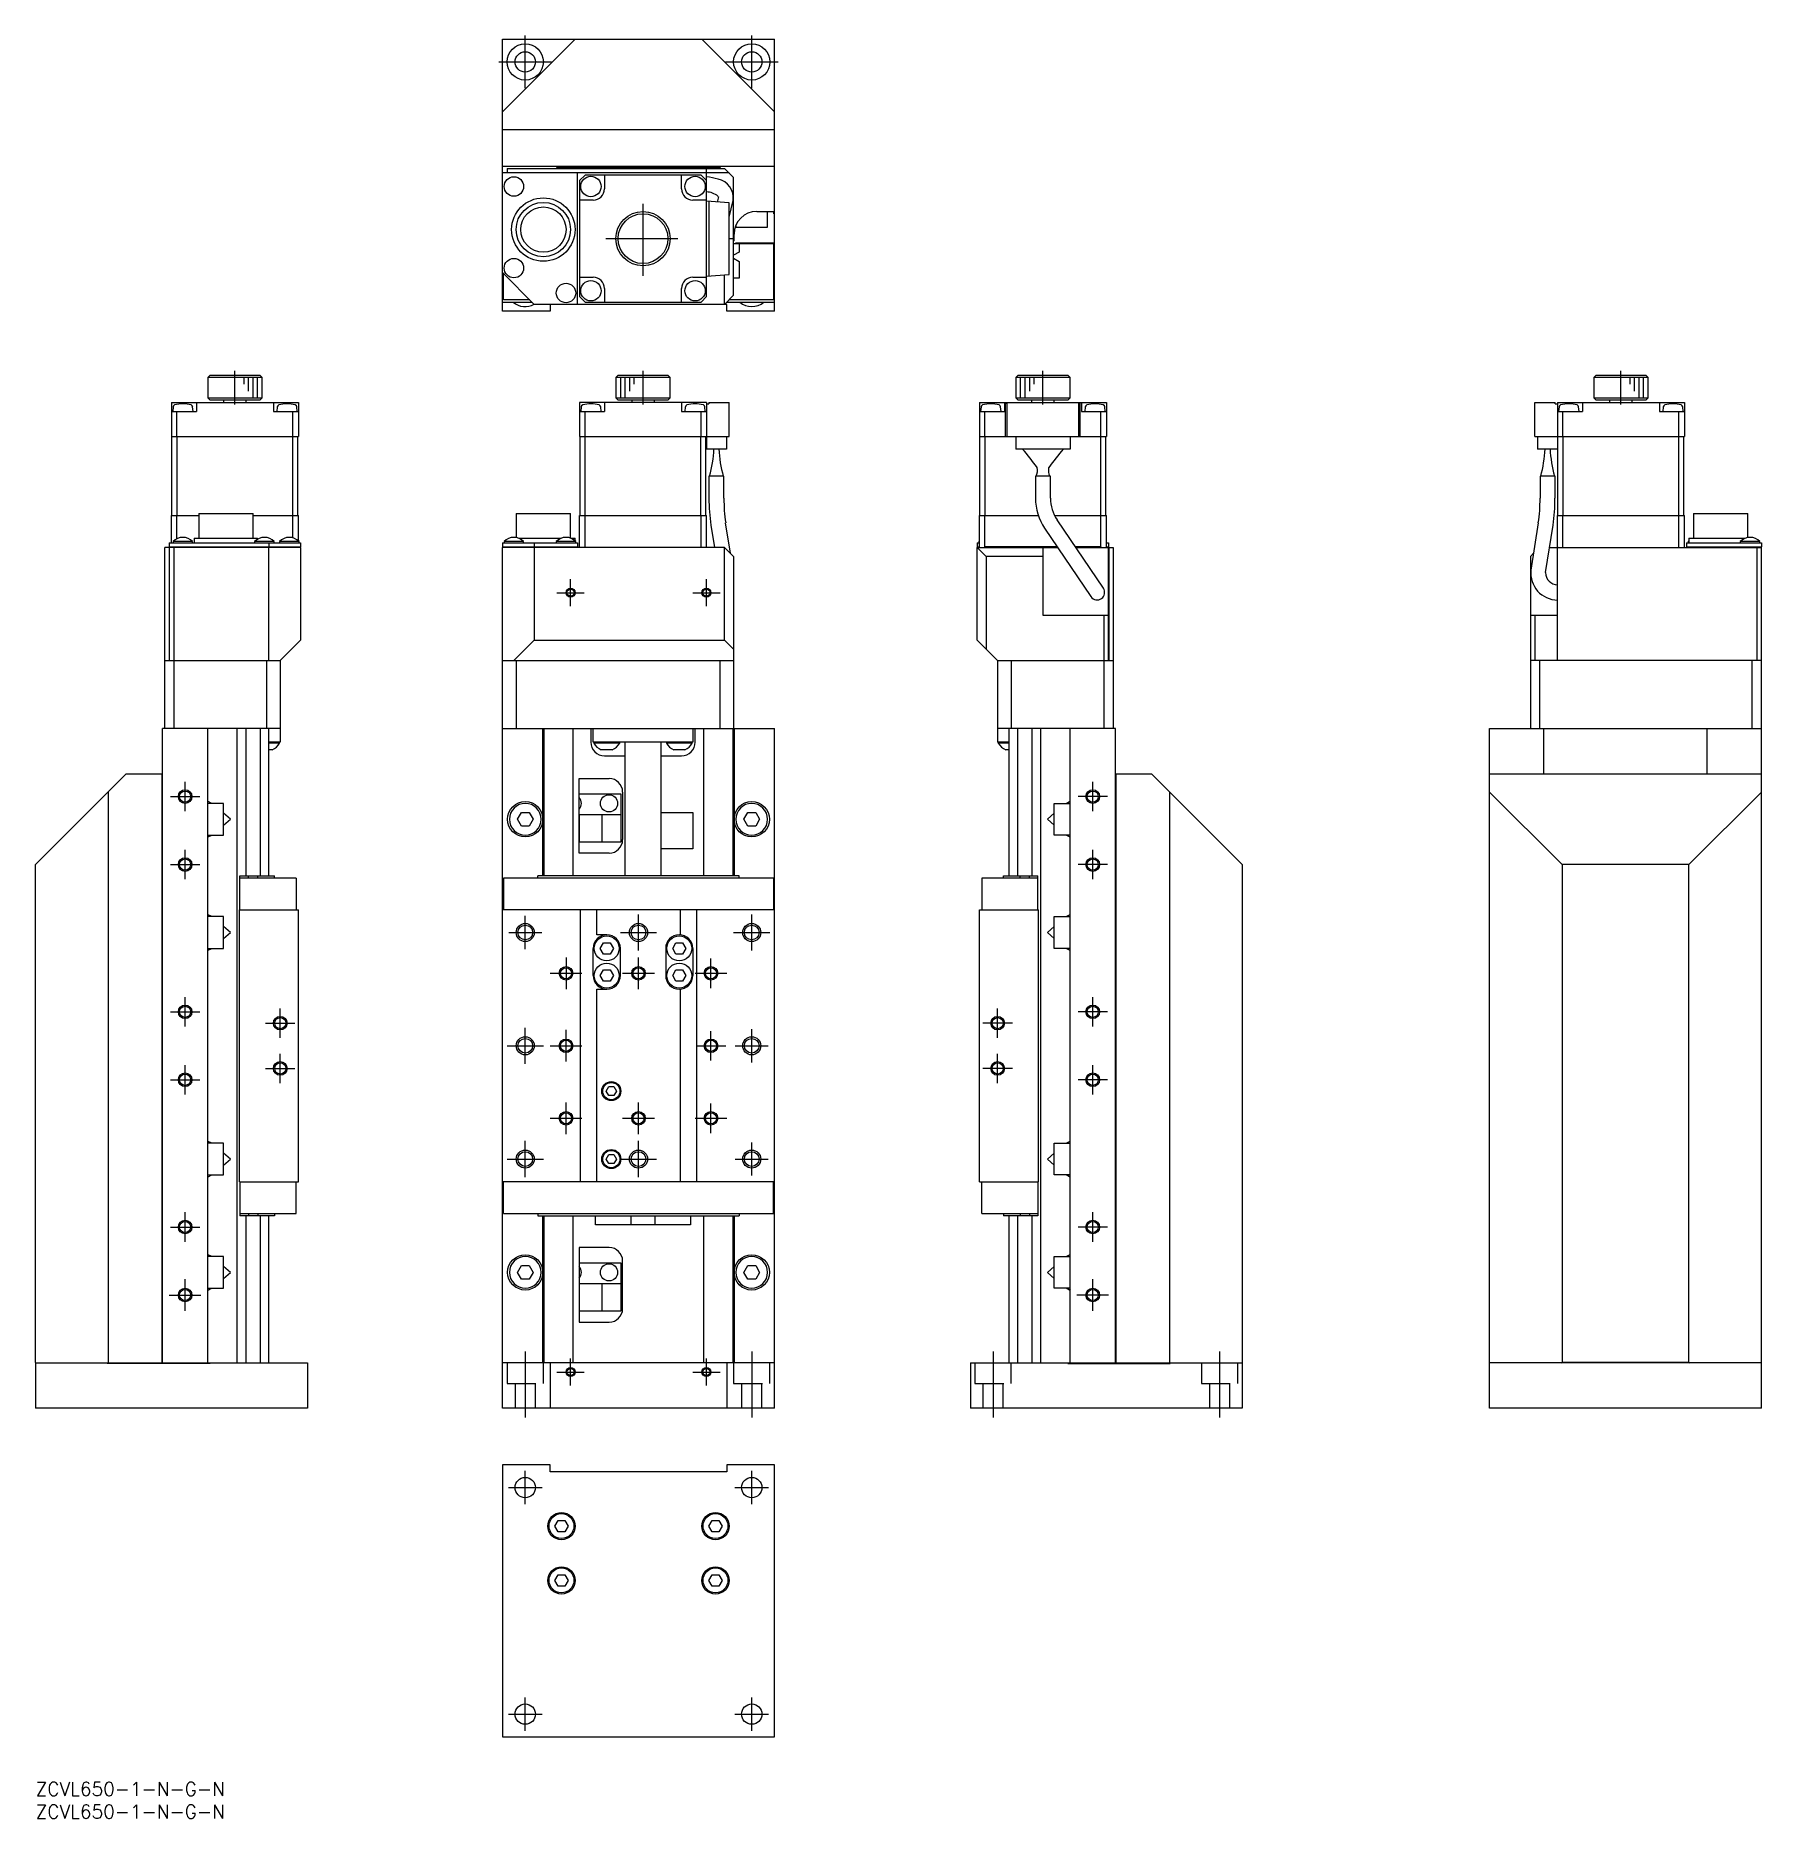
# Model space of a CAD drawing. Extents: x 0 to 381, y -8 to 385.
import ezdxf

# ---------------------------------------------------------------- set-up
doc = ezdxf.new("R2010")
doc.units = 0
doc.header["$LTSCALE"] = 0.5
doc.linetypes.add('CENTER', pattern=[50.8, 31.75, -6.35, 6.35, -6.35])
doc.linetypes.add('DASHED', pattern=[19.05, 12.7, -6.35])
for name, color, linetype in [('MSM_CENTER', 1, 'CENTER'), ('MSM_CONTINUOUS', 7, 'CONTINUOUS'), ('MSM_DASHED', 4, 'DASHED'), ('MSM_NARROW', 5, 'CONTINUOUS'), ('MSM_PART_NUMBER', 7, 'CONTINUOUS')]:
    doc.layers.add(name, color=color, linetype=linetype)
doc.styles.get("Standard").update_dxf_attribs({"font": 'txt.shx', "height": 3, "bigfont": 'bigfont.shx'})

# ---------------------------------------------------------------- blocks, each defined once
blk = doc.blocks.new('*U2')
at = {"layer": 'MSM_PART_NUMBER'}
blk.add_text('ZCVL650-1-N-G-N', height=3, dxfattribs=at).set_placement((0, -3))
blk = doc.blocks.new('*U3')
at = {"layer": 'MSM_PART_NUMBER'}
blk.add_text('ZCVL650-1-N-G-N', height=3, dxfattribs=at).set_placement((0, -8))

msp = doc.modelspace()

# ---------------------------------------------------------------- linework, layer by layer
at = {"layer": 'MSM_CENTER'}
for p, q in [((108.08, 373.82), (108.08, 385.42)), ((158.08, 373.82), (158.08, 385.42)), ((102.28, 379.62), (113.88, 379.62)), ((152.28, 379.62), (163.88, 379.62)), ((134.08, 332.42), (134.08, 348.82)), ((125.88, 340.62), (142.28, 340.62)), ((44, 304.04), (44, 311.44)), ((134.08, 304.04), (134.08, 311.44)), ((222.36, 304.04), (222.36, 311.44)), ((349.96, 304.04), (349.96, 311.44)), ((118.08, 259.49), (118.08, 265.49)), ((148.08, 259.49), (148.08, 265.49)), ((115.08, 262.49), (121.08, 262.49)), ((145.08, 262.49), (151.08, 262.49)), ((33, 214.24), (33, 220.74)), ((233.36, 214.24), (233.36, 220.74)), ((29.75, 217.49), (36.25, 217.49)), ((236.61, 217.49), (230.11, 217.49)), ((33, 199.24), (33, 205.74)), ((233.36, 199.24), (233.36, 205.74)), ((29.75, 202.49), (36.25, 202.49)), ((236.61, 202.49), (230.11, 202.49)), ((108.08, 183.84), (108.08, 191.14)), ((133.08, 183.49), (133.08, 191.49)), ((158.08, 183.49), (158.08, 191.49)), ((104.43, 187.49), (111.73, 187.49)), ((129.08, 187.49), (137.08, 187.49)), ((154.08, 187.49), (162.08, 187.49)), ((117.08, 181.99), (117.08, 174.99)), ((133.08, 174.99), (133.08, 181.99)), ((149.08, 175.24), (149.08, 181.74)), ((113.58, 178.49), (120.58, 178.49)), ((129.58, 178.49), (136.58, 178.49)), ((145.58, 178.49), (152.58, 178.49)), ((33, 166.74), (33, 173.24)), ((233.36, 166.74), (233.36, 173.24)), ((29.75, 169.99), (36.25, 169.99)), ((54, 164.24), (54, 170.74)), ((212.36, 164.24), (212.36, 170.74)), ((236.61, 169.99), (230.11, 169.99)), ((50.75, 167.49), (57.25, 167.49)), ((108.08, 158.49), (108.08, 166.49)), ((117.08, 158.99), (117.08, 165.99)), ((149.08, 159.24), (149.08, 165.74)), ((158.08, 158.84), (158.08, 166.14)), ((215.61, 167.49), (209.11, 167.49)), ((104.08, 162.49), (112.08, 162.49)), ((113.58, 162.49), (120.58, 162.49)), ((145.83, 162.49), (152.33, 162.49)), ((154.43, 162.49), (161.73, 162.49)), ((33, 151.74), (33, 158.24)), ((50.75, 157.49), (57.25, 157.49)), ((54, 154.24), (54, 160.74)), ((215.61, 157.49), (209.11, 157.49)), ((212.36, 154.24), (212.36, 160.74)), ((233.36, 151.74), (233.36, 158.24)), ((29.75, 154.99), (36.25, 154.99)), ((236.61, 154.99), (230.11, 154.99)), ((117.08, 142.99), (117.08, 149.99)), ((133.08, 142.99), (133.08, 149.99)), ((149.08, 143.24), (149.08, 149.74)), ((113.58, 146.49), (120.58, 146.49)), ((129.58, 146.49), (136.58, 146.49)), ((145.58, 146.49), (152.58, 146.49)), ((108.08, 133.49), (108.08, 141.49)), ((133.08, 133.49), (133.08, 141.49)), ((158.08, 133.84), (158.08, 141.14)), ((104.08, 137.49), (112.08, 137.49)), ((129.08, 137.49), (137.08, 137.49)), ((154.43, 137.49), (161.73, 137.49)), ((29.75, 122.49), (36.25, 122.49)), ((33, 119.24), (33, 125.74)), ((236.61, 122.49), (230.11, 122.49)), ((233.36, 119.24), (233.36, 125.74)), ((33, 103.99), (33, 110.99)), ((233.36, 103.99), (233.36, 110.99)), ((29.5, 107.49), (36.5, 107.49)), ((236.86, 107.49), (229.86, 107.49)), ((108.08, 94.99), (108.08, 80.49)), ((158.08, 94.99), (158.08, 80.49)), ((211.36, 94.99), (211.36, 80.49)), ((261.36, 94.99), (261.36, 80.49)), ((115.08, 90.49), (121.08, 90.49)), ((118.08, 87.49), (118.08, 93.49)), ((145.08, 90.49), (151.08, 90.49)), ((148.08, 87.49), (148.08, 93.49)), ((108.08, 61.3), (108.08, 68.7)), ((158.08, 61.3), (158.08, 68.7)), ((104.38, 65), (111.78, 65)), ((154.38, 65), (161.78, 65)), ((108.08, 11.3), (108.08, 18.7)), ((158.08, 11.3), (158.08, 18.7)), ((104.38, 15), (111.78, 15)), ((154.38, 15), (161.78, 15))]:
    msp.add_line(p, q, dxfattribs=at)
at = {"layer": 'MSM_CONTINUOUS'}
for p, q in [((103.08, 368.62), (119.08, 384.62)), ((103.08, 324.62), (103.08, 384.62)), ((103.08, 384.62), (163.08, 384.62)), ((147.08, 384.62), (163.08, 368.62)), ((163.08, 324.62), (163.08, 384.62)), ((103.08, 368.82), (103.18, 368.82)), ((103.18, 368.82), (103.18, 368.72)), ((163.08, 368.72), (162.98, 368.72)), ((163.08, 364.62), (103.08, 364.62)), ((103.08, 356.72), (103.18, 356.62)), ((103.08, 356.62), (163.08, 356.62)), ((153.08, 355.12), (103.08, 355.12)), ((104.08, 356.12), (152.08, 356.12)), ((104.08, 356.12), (104.08, 355.12)), ((104.08, 355.22), (148.08, 355.22)), ((115.08, 356.32), (115.08, 356.62)), ((151.08, 356.32), (115.08, 356.32)), ((119.58, 326.12), (119.58, 355.12)), ((121.28, 354.62), (120.08, 353.42)), ((146.88, 354.62), (121.28, 354.62)), ((125.58, 354.62), (125.58, 351.62)), ((142.58, 351.62), (142.58, 354.62)), ((148.08, 353.42), (146.88, 354.62)), ((148.08, 355.22), (147.98, 355.12)), ((148.08, 355.22), (148.08, 356.12)), ((148.08, 327.82), (148.08, 355.12)), ((151.08, 356.62), (151.08, 356.32)), ((154.08, 354.12), (152.08, 356.12)), ((154.08, 328.12), (154.08, 354.12)), ((162.98, 356.62), (163.08, 356.72)), ((120.08, 353.42), (120.08, 327.82)), ((123.08, 349.12), (120.08, 349.12)), ((148.08, 349.12), (145.08, 349.12)), ((153.08, 348.52), (148.08, 348.87)), ((148.58, 348.83), (148.58, 332.4)), ((150.74, 349.82), (150.47, 348.7)), ((150.61, 349.98), (150.69, 349.88)), ((150.69, 349.88), (150.73, 349.81)), ((153.08, 345.35), (153.95, 349.07)), ((153.08, 332.72), (153.08, 348.52)), ((159.18, 346.62), (163.08, 346.62)), ((161.58, 343.12), (161.58, 346.62)), ((162.98, 346.12), (162.98, 346.62)), ((154.58, 343.57), (154.58, 343.12)), ((154.58, 343.12), (161.58, 343.12)), ((163.08, 346.12), (162.98, 346.12)), ((153.08, 340.62), (154.08, 340.62)), ((154.18, 340.12), (154.08, 340.12)), ((154.08, 339.52), (162.88, 339.52)), ((154.18, 340.12), (154.18, 341.62)), ((163.08, 339.62), (154.48, 339.62)), ((154.48, 339.62), (154.48, 339.52)), ((155.28, 339.52), (155.28, 337.64)), ((162.88, 339.52), (162.88, 327.12)), ((155.28, 337.64), (154.09, 336.95)), ((154.09, 336.28), (155.28, 335.59)), ((155.28, 335.59), (155.28, 331.92)), ((103.08, 333.12), (110.08, 326.12)), ((103.28, 327.12), (103.28, 332.92)), ((120.08, 332.12), (123.08, 332.12)), ((145.08, 332.12), (148.08, 332.12)), ((148.08, 332.37), (153.08, 332.72)), ((152.08, 326.12), (152.08, 332.65)), ((155.28, 331.92), (154.08, 331.92)), ((103.08, 326.62), (109.58, 326.62)), ((109.08, 327.12), (103.28, 327.12)), ((120.08, 327.82), (121.28, 326.62)), ((121.28, 326.62), (146.88, 326.62)), ((125.58, 329.62), (125.58, 326.62)), ((142.58, 326.62), (142.58, 329.62)), ((146.88, 326.62), (148.08, 327.82)), ((154.08, 328.12), (152.08, 326.12)), ((152.58, 326.62), (163.08, 326.62)), ((162.88, 327.12), (153.08, 327.12)), ((113.58, 324.62), (103.08, 324.62)), ((152.58, 326.12), (110.08, 326.12)), ((113.58, 326.12), (113.58, 324.62)), ((152.58, 324.62), (152.58, 326.12)), ((163.08, 324.62), (152.58, 324.62)), ((38.5, 310.49), (38, 309.99)), ((38, 309.99), (38, 305.49)), ((50, 309.99), (38, 309.99)), ((38.5, 310.49), (49.5, 310.49)), ((50, 309.99), (49.5, 310.49)), ((50, 305.49), (50, 309.99)), ((128.58, 310.49), (128.08, 309.99)), ((140.08, 309.99), (128.08, 309.99)), ((128.08, 309.99), (128.08, 305.49)), ((128.58, 310.49), (139.58, 310.49)), ((140.08, 309.99), (139.58, 310.49)), ((140.08, 305.49), (140.08, 309.99)), ((216.86, 310.49), (216.36, 309.99)), ((216.36, 309.99), (216.36, 305.49)), ((228.36, 309.99), (216.36, 309.99)), ((216.86, 310.49), (227.86, 310.49)), ((228.36, 309.99), (227.86, 310.49)), ((228.36, 305.49), (228.36, 309.99)), ((344.46, 310.49), (343.96, 309.99)), ((355.96, 309.99), (343.96, 309.99)), ((343.96, 309.99), (343.96, 305.49)), ((344.46, 310.49), (355.46, 310.49)), ((355.96, 309.99), (355.46, 310.49)), ((355.96, 305.49), (355.96, 309.99)), ((30, 304.49), (58, 304.49)), ((30, 304.49), (30, 296.99)), ((30.34, 303.48), (30.25, 302.49)), ((34.75, 302.49), (34.66, 303.48)), ((35.5, 304.49), (35.5, 302.49)), ((38, 305.49), (38.5, 304.99)), ((38, 305.49), (50, 305.49)), ((49.5, 304.99), (38.5, 304.99)), ((41.5, 304.99), (41.5, 304.49)), ((46.5, 304.49), (46.5, 304.99)), ((49.5, 304.99), (50, 305.49)), ((52.5, 304.49), (52.5, 302.49)), ((53.34, 303.48), (53.25, 302.49)), ((57.75, 302.49), (57.66, 303.48)), ((58, 304.49), (58, 296.99)), ((120.08, 304.49), (120.08, 296.99)), ((148.08, 304.49), (120.08, 304.49)), ((120.42, 303.48), (120.33, 302.49)), ((124.83, 302.49), (124.75, 303.48)), ((125.58, 304.49), (125.58, 302.49)), ((128.08, 305.49), (140.08, 305.49)), ((128.08, 305.49), (128.58, 304.99)), ((139.58, 304.99), (128.58, 304.99)), ((131.58, 304.99), (131.58, 304.49)), ((136.58, 304.49), (136.58, 304.99)), ((139.58, 304.99), (140.08, 305.49)), ((142.58, 304.49), (142.58, 302.49)), ((143.42, 303.48), (143.33, 302.49)), ((147.83, 302.49), (147.75, 303.48)), ((148.08, 304.49), (148.08, 294.19)), ((148.08, 304.19), (148.58, 304.19)), ((148.58, 304.49), (153.08, 304.49)), ((148.58, 304.49), (148.58, 304.19)), ((153.08, 296.99), (153.08, 304.49)), ((208.36, 304.49), (236.36, 304.49)), ((208.36, 304.49), (208.36, 296.99)), ((208.7, 303.48), (208.61, 302.49)), ((213.11, 302.49), (213.03, 303.48)), ((213.86, 304.49), (213.86, 302.49)), ((214.11, 296.99), (214.11, 304.19)), ((214.11, 304.19), (214.15, 304.19)), ((214.15, 304.49), (214.15, 304.19)), ((214.46, 296.99), (214.46, 304.49)), ((216.36, 305.49), (216.86, 304.99)), ((216.36, 305.49), (228.36, 305.49)), ((227.86, 304.99), (216.86, 304.99)), ((219.86, 304.99), (219.86, 304.49)), ((224.86, 304.49), (224.86, 304.99)), ((227.86, 304.99), (228.36, 305.49)), ((230.26, 296.99), (230.26, 304.49)), ((230.58, 304.19), (230.58, 304.49)), ((230.58, 304.19), (230.61, 304.19)), ((230.61, 296.99), (230.61, 304.19)), ((230.86, 304.49), (230.86, 302.49)), ((231.7, 303.48), (231.61, 302.49)), ((236.11, 302.49), (236.03, 303.48)), ((236.36, 304.49), (236.36, 296.99)), ((330.96, 296.99), (330.96, 304.49)), ((330.96, 304.49), (335.46, 304.49)), ((335.46, 304.19), (335.46, 304.49)), ((335.46, 304.19), (335.96, 304.19)), ((335.96, 304.49), (335.96, 294.19)), ((335.96, 304.49), (363.96, 304.49)), ((336.29, 303.48), (336.21, 302.49)), ((340.71, 302.49), (340.62, 303.48)), ((341.46, 304.49), (341.46, 302.49)), ((343.96, 305.49), (355.96, 305.49)), ((343.96, 305.49), (344.46, 304.99)), ((355.46, 304.99), (344.46, 304.99)), ((347.46, 304.99), (347.46, 304.49)), ((352.46, 304.49), (352.46, 304.99)), ((355.46, 304.99), (355.96, 305.49)), ((358.46, 304.49), (358.46, 302.49)), ((359.29, 303.48), (359.21, 302.49)), ((363.71, 302.49), (363.62, 303.48)), ((363.96, 304.49), (363.96, 296.99)), ((30, 302.49), (35.5, 302.49)), ((31.2, 296.99), (31.2, 302.49)), ((52.5, 302.49), (58, 302.49)), ((56.8, 296.99), (56.8, 302.49)), ((120.08, 302.49), (125.58, 302.49)), ((121.28, 296.99), (121.28, 302.49)), ((142.58, 302.49), (148.08, 302.49)), ((146.88, 296.99), (146.88, 302.49)), ((208.36, 302.49), (213.86, 302.49)), ((209.56, 296.99), (209.56, 302.49)), ((230.86, 302.49), (236.36, 302.49)), ((235.16, 296.99), (235.16, 302.49)), ((335.96, 302.49), (341.46, 302.49)), ((337.16, 296.99), (337.16, 302.49)), ((358.46, 302.49), (363.96, 302.49)), ((362.76, 296.99), (362.76, 302.49)), ((30, 296.99), (58, 296.99)), ((30.1, 279.49), (30.1, 296.99)), ((31.24, 279.49), (31.24, 296.99)), ((56.76, 279.49), (56.76, 296.99)), ((57.9, 279.49), (57.9, 296.99)), ((120.08, 296.99), (153.08, 296.99)), ((120.18, 279.49), (120.18, 296.99)), ((121.32, 279.49), (121.32, 296.99)), ((146.84, 279.49), (146.84, 296.99)), ((147.98, 279.49), (147.98, 296.99)), ((152.48, 296.99), (152.48, 294.19)), ((208.36, 296.99), (236.36, 296.99)), ((208.46, 279.49), (208.46, 296.99)), ((209.6, 279.49), (209.6, 296.99)), ((216.36, 296.99), (216.36, 294.19)), ((228.36, 296.99), (228.36, 294.19)), ((235.12, 279.49), (235.12, 296.99)), ((236.26, 279.49), (236.26, 296.99)), ((330.96, 296.99), (363.96, 296.99)), ((331.56, 296.99), (331.56, 294.19)), ((336.06, 279.49), (336.06, 296.99)), ((337.2, 279.49), (337.2, 296.99)), ((362.71, 279.49), (362.71, 296.99)), ((363.86, 279.49), (363.86, 296.99)), ((152.48, 294.19), (148.08, 294.19)), ((228.36, 294.19), (216.36, 294.19)), ((335.96, 294.19), (331.56, 294.19)), ((151.93, 288.19), (148.63, 288.19)), ((148.63, 288.19), (148.63, 283.33)), ((151.93, 283.33), (151.93, 288.19)), ((220.71, 288.19), (220.71, 283.33)), ((224.01, 288.19), (220.71, 288.19)), ((223.62, 290.05), (223.66, 290.14)), ((224.01, 283.33), (224.01, 288.19)), ((335.41, 288.19), (332.11, 288.19)), ((332.11, 288.19), (332.11, 283.33)), ((335.41, 283.33), (335.41, 288.19)), ((30, 273.49), (30, 279.49)), ((30, 279.49), (36, 279.49)), ((31.2, 274.4), (31.2, 279.49)), ((36, 279.99), (36, 274.49)), ((36, 279.99), (48, 279.99)), ((48, 274.49), (48, 279.99)), ((48, 279.49), (58, 279.49)), ((56.8, 274.58), (56.8, 279.49)), ((58, 273.93), (58, 279.49)), ((106.08, 279.99), (118.08, 279.99)), ((106.08, 279.99), (106.08, 274.65)), ((118.08, 274.52), (118.08, 279.99)), ((120.08, 272.49), (120.08, 279.49)), ((120.08, 279.49), (148.08, 279.49)), ((121.28, 272.49), (121.28, 279.49)), ((146.88, 272.49), (146.88, 279.49)), ((148.08, 272.59), (148.08, 279.49)), ((208.36, 272.49), (208.36, 279.49)), ((208.36, 279.49), (221.35, 279.49)), ((209.56, 272.59), (209.56, 279.49)), ((224.92, 279.49), (236.36, 279.49)), ((235.16, 272.59), (235.16, 279.49)), ((236.36, 272.49), (236.36, 279.49)), ((335.96, 272.59), (335.96, 279.49)), ((335.96, 279.49), (363.96, 279.49)), ((337.16, 272.49), (337.16, 279.49)), ((362.76, 272.49), (362.76, 279.49)), ((363.96, 272.49), (363.96, 279.49)), ((365.96, 279.99), (377.96, 279.99)), ((365.96, 279.99), (365.96, 274.49)), ((377.96, 274.65), (377.96, 279.99)), ((149.06, 277.36), (149.83, 272.49)), ((153.38, 271.2), (152.32, 277.87)), ((222.74, 276.69), (232.97, 261.61)), ((235.7, 263.46), (225.47, 278.54)), ((331.72, 277.87), (330.07, 267.43)), ((333.33, 266.91), (334.98, 277.36)), ((29.4, 272.49), (28.5, 272.49)), ((28.5, 232.49), (28.5, 272.49)), ((29.4, 272.49), (29.5, 272.39)), ((29.5, 273.49), (29.5, 272.59)), ((29.5, 273.49), (58.5, 273.49)), ((29.5, 272.59), (29.6, 272.49)), ((29.5, 272.59), (58.5, 272.59)), ((58.5, 272.49), (29.5, 272.49)), ((29.5, 272.49), (29.5, 247.49)), ((34.65, 273.78), (30.35, 273.78)), ((30.35, 273.78), (30.35, 273.49)), ((30.5, 272.49), (30.5, 232.49)), ((34.65, 273.49), (34.65, 273.78)), ((35, 274.49), (35, 273.49)), ((35, 274.49), (49, 274.49)), ((52.65, 273.78), (48.35, 273.78)), ((48.35, 273.78), (48.35, 273.49)), ((49, 274.29), (49, 274.49)), ((51.46, 272.49), (51.5, 272.59)), ((51.5, 273.49), (51.5, 272.59)), ((51.5, 247.49), (51.5, 272.49)), ((52.65, 273.49), (52.65, 273.78)), ((58.15, 273.78), (53.85, 273.78)), ((53.85, 273.78), (53.85, 273.49)), ((58.15, 273.49), (58.15, 273.78)), ((58.4, 272.49), (58.5, 272.59)), ((58.5, 273.49), (58.5, 272.59)), ((58.5, 272.49), (58.5, 251.99)), ((103.08, 273.49), (103.08, 272.59)), ((103.08, 273.49), (119.58, 273.49)), ((103.18, 272.49), (103.08, 272.59)), ((103.08, 272.59), (119.58, 272.59)), ((103.08, 247.59), (103.08, 272.49)), ((152.08, 272.49), (103.08, 272.49)), ((103.43, 273.78), (103.43, 273.49)), ((107.73, 273.78), (103.43, 273.78)), ((106.66, 274.49), (116.01, 274.49)), ((107.73, 273.49), (107.73, 273.78)), ((110.08, 273.49), (110.08, 272.59)), ((110.12, 272.49), (110.08, 272.59)), ((110.08, 272.49), (110.08, 251.99)), ((114.93, 273.78), (114.93, 273.49)), ((119.23, 273.78), (114.93, 273.78)), ((118.16, 274.49), (119.08, 274.49)), ((119.08, 273.93), (119.08, 274.49)), ((119.23, 273.49), (119.23, 273.78)), ((119.48, 272.49), (119.58, 272.59)), ((119.58, 273.49), (119.58, 272.59)), ((147.98, 272.49), (148.08, 272.59)), ((154.08, 270.49), (152.08, 272.49)), ((152.08, 251.99), (152.08, 272.49)), ((207.86, 273.49), (208.36, 273.49)), ((207.86, 273.49), (207.86, 272.59)), ((207.86, 272.59), (208.36, 272.59)), ((207.96, 272.49), (207.86, 272.59)), ((209.86, 270.49), (207.86, 272.49)), ((207.86, 251.99), (207.86, 272.49)), ((207.86, 272.49), (225.59, 272.49)), ((208.36, 273.78), (208.21, 273.78)), ((208.21, 273.78), (208.21, 273.49)), ((209.46, 272.49), (209.56, 272.59)), ((225.52, 272.59), (209.56, 272.59)), ((222.36, 272.49), (222.36, 257.49)), ((235.16, 272.59), (229.51, 272.59)), ((229.58, 272.49), (236.86, 272.49)), ((235.16, 272.59), (235.26, 272.49)), ((236.36, 273.49), (236.86, 273.49)), ((236.36, 272.59), (236.86, 272.59)), ((236.86, 272.59), (236.76, 272.49)), ((236.86, 273.49), (236.86, 272.59)), ((236.96, 272.49), (236.86, 272.39)), ((236.86, 247.49), (236.86, 272.49)), ((236.96, 247.49), (236.96, 272.49)), ((236.96, 272.49), (237.86, 272.49)), ((237.86, 272.49), (237.86, 232.49)), ((334.21, 272.49), (380.96, 272.49)), ((335.96, 272.59), (336.06, 272.49)), ((335.96, 247.49), (335.96, 272.49)), ((364.46, 273.49), (364.46, 272.59)), ((364.46, 273.49), (380.96, 273.49)), ((364.46, 272.59), (380.96, 272.59)), ((364.46, 272.59), (364.56, 272.49)), ((364.96, 273.78), (364.81, 273.78)), ((364.81, 273.78), (364.81, 273.49)), ((364.96, 274.49), (377.38, 274.49)), ((364.96, 274.49), (364.96, 273.49)), ((380.61, 273.78), (376.31, 273.78)), ((376.31, 273.78), (376.31, 273.49)), ((379.96, 272.49), (379.96, 247.49)), ((380.61, 273.49), (380.61, 273.78)), ((380.96, 272.59), (380.86, 272.49)), ((380.96, 273.49), (380.96, 272.59)), ((380.96, 82.49), (380.96, 272.49)), ((154.08, 270.49), (154.08, 247.59)), ((222.36, 270.49), (209.86, 270.49)), ((209.86, 270.49), (209.86, 249.99)), ((330.66, 271.2), (329.96, 270.49)), ((329.96, 270.49), (329.96, 232.49)), ((222.36, 257.49), (236.86, 257.49)), ((235.86, 232.49), (235.86, 257.49)), ((329.96, 257.49), (335.96, 257.49)), ((330.96, 257.49), (330.96, 247.49)), ((54, 247.49), (58.5, 251.99)), ((105.58, 247.49), (110.08, 251.99)), ((110.08, 251.99), (152.08, 251.99)), ((152.08, 251.99), (154.08, 249.99)), ((207.86, 251.99), (212.36, 247.49)), ((28.5, 247.49), (54, 247.49)), ((51, 232.49), (51, 247.49)), ((54, 247.49), (54, 229.49)), ((103.08, 247.59), (103.18, 247.49)), ((103.08, 232.59), (103.08, 247.49)), ((103.08, 247.49), (154.08, 247.49)), ((106.08, 247.49), (106.08, 232.49)), ((151.08, 232.49), (151.08, 247.49)), ((153.98, 247.49), (154.08, 247.59)), ((154.08, 247.49), (154.08, 232.59)), ((212.36, 247.49), (212.36, 229.49)), ((212.36, 247.49), (237.86, 247.49)), ((215.36, 247.49), (215.36, 232.49)), ((380.96, 247.49), (329.96, 247.49)), ((331.96, 247.49), (331.96, 232.49)), ((378.96, 232.49), (378.96, 247.49)), ((54, 232.49), (28, 232.49)), ((28, 92.49), (28, 232.49)), ((38, 92.49), (38, 232.49)), ((44.5, 92.49), (44.5, 232.49)), ((46.46, 199.99), (46.46, 232.49)), ((49.54, 232.49), (49.54, 199.99)), ((51.5, 199.99), (51.5, 232.49)), ((103.08, 232.59), (103.18, 232.49)), ((103.08, 232.49), (163.08, 232.49)), ((103.08, 82.49), (103.08, 232.49)), ((111.98, 199.99), (111.98, 232.49)), ((112.28, 199.99), (112.28, 232.49)), ((118.64, 199.99), (118.64, 232.49)), ((122.58, 232.49), (122.58, 229.49)), ((123.08, 229.49), (123.08, 232.49)), ((145.08, 232.49), (145.08, 229.49)), ((145.58, 229.49), (145.58, 232.49)), ((147.53, 199.99), (147.53, 232.49)), ((153.88, 232.49), (153.88, 199.99)), ((153.98, 232.49), (154.08, 232.59)), ((154.18, 232.49), (154.18, 199.99)), ((163.08, 82.49), (163.08, 232.49)), ((238.36, 232.49), (212.36, 232.49)), ((214.86, 232.49), (214.86, 199.99)), ((216.83, 199.99), (216.83, 232.49)), ((219.9, 232.49), (219.9, 199.99)), ((221.86, 232.49), (221.86, 92.49)), ((228.36, 92.49), (228.36, 232.49)), ((238.36, 92.49), (238.36, 232.49)), ((320.96, 232.49), (380.96, 232.49)), ((320.96, 82.49), (320.96, 232.49)), ((332.96, 222.49), (332.96, 232.49)), ((368.96, 222.49), (368.96, 232.49)), ((54, 229.49), (51.5, 229.49)), ((53.85, 229.29), (51.5, 229.29)), ((53.85, 229.29), (53.85, 229.49)), ((145.08, 229.49), (123.08, 229.49)), ((123.23, 229.49), (123.23, 229.29)), ((128.93, 229.29), (123.23, 229.29)), ((128.93, 229.29), (128.93, 229.49)), ((130.08, 229.49), (130.08, 199.99)), ((138.08, 199.99), (138.08, 229.49)), ((139.23, 229.49), (139.23, 229.29)), ((144.93, 229.29), (139.23, 229.29)), ((144.93, 229.29), (144.93, 229.49)), ((214.86, 229.49), (212.36, 229.49)), ((212.51, 229.49), (212.51, 229.29)), ((214.86, 229.29), (212.51, 229.29)), ((52.22, 227.84), (51.5, 227.84)), ((127.3, 227.84), (124.86, 227.84)), ((125.58, 226.49), (130.08, 226.49)), ((138.08, 226.49), (142.58, 226.49)), ((143.3, 227.84), (140.86, 227.84)), ((214.86, 227.84), (214.14, 227.84)), ((20, 222.49), (0, 202.49)), ((20, 222.49), (28, 222.49)), ((27.9, 92.49), (27.9, 222.49)), ((119.96, 204.99), (119.96, 221.49)), ((119.96, 221.49), (126.58, 221.49)), ((238.36, 222.49), (246.36, 222.49)), ((238.46, 222.49), (238.46, 92.49)), ((266.36, 202.49), (246.36, 222.49)), ((320.96, 222.49), (380.96, 222.49)), ((16, 218.49), (16, 92.49)), ((38.12, 216.39), (38, 216.23)), ((38.87, 215.99), (38.12, 216.39)), ((129.28, 217.99), (119.96, 217.99)), ((129.28, 207.49), (129.28, 217.99)), ((129.58, 218.49), (129.58, 207.99)), ((227.49, 215.99), (228.24, 216.39)), ((228.24, 216.39), (228.36, 216.23)), ((250.36, 92.49), (250.36, 218.49)), ((336.96, 202.49), (320.96, 218.49)), ((380.96, 218.49), (364.96, 202.49)), ((41.5, 215.99), (38, 215.99)), ((41.5, 208.99), (41.5, 215.99)), ((43, 212.49), (41.5, 213.81)), ((41.5, 211.17), (43, 212.49)), ((106.35, 212.49), (107.22, 213.99)), ((107.22, 210.99), (106.35, 212.49)), ((107.22, 213.99), (108.95, 213.99)), ((108.95, 213.99), (109.81, 212.49)), ((109.81, 212.49), (108.95, 210.99)), ((129.28, 213.49), (119.96, 213.49)), ((120.08, 207.49), (120.08, 213.49)), ((125.08, 207.49), (125.08, 213.49)), ((138.08, 213.99), (145.08, 213.99)), ((145.08, 213.99), (145.08, 205.99)), ((156.35, 212.49), (157.22, 213.99)), ((157.22, 210.99), (156.35, 212.49)), ((157.22, 213.99), (158.95, 213.99)), ((158.95, 213.99), (159.81, 212.49)), ((159.81, 212.49), (158.95, 210.99)), ((223.36, 212.49), (224.86, 213.81)), ((224.86, 211.17), (223.36, 212.49)), ((224.86, 208.99), (224.86, 215.99)), ((224.86, 215.99), (228.36, 215.99)), ((38, 208.99), (41.5, 208.99)), ((38, 208.75), (38.12, 208.59)), ((38.12, 208.59), (38.87, 208.99)), ((108.95, 210.99), (107.22, 210.99)), ((158.95, 210.99), (157.22, 210.99)), ((228.36, 208.99), (224.86, 208.99)), ((228.24, 208.59), (227.49, 208.99)), ((228.36, 208.75), (228.24, 208.59)), ((119.96, 207.49), (129.28, 207.49)), ((126.58, 204.99), (119.96, 204.99)), ((145.08, 205.99), (138.08, 205.99)), ((0, 92.59), (0, 202.49)), ((266.36, 202.49), (266.36, 92.59)), ((364.96, 202.49), (336.96, 202.49)), ((336.96, 202.49), (336.96, 92.59)), ((364.96, 92.59), (364.96, 202.49)), ((45.1, 199.99), (52.7, 199.99)), ((45.1, 192.49), (45.1, 199.99)), ((57.5, 199.49), (45.1, 199.49)), ((46.98, 199.49), (46.98, 199.99)), ((49.02, 199.49), (49.02, 199.99)), ((52.7, 199.49), (52.7, 199.99)), ((57.5, 199.49), (57.5, 192.49)), ((103.28, 199.49), (103.28, 192.49)), ((162.88, 199.49), (103.28, 199.49)), ((155.28, 199.99), (110.88, 199.99)), ((110.88, 199.49), (110.88, 199.99)), ((155.28, 199.49), (155.28, 199.99)), ((162.88, 199.49), (162.88, 192.49)), ((208.86, 199.49), (208.86, 192.49)), ((221.26, 199.49), (208.86, 199.49)), ((213.66, 199.49), (213.66, 199.99)), ((213.66, 199.99), (221.26, 199.99)), ((217.34, 199.49), (217.34, 199.99)), ((219.39, 199.49), (219.39, 199.99)), ((221.26, 192.49), (221.26, 199.99)), ((38.12, 191.39), (38, 191.23)), ((41.5, 190.99), (38, 190.99)), ((38.87, 190.99), (38.12, 191.39)), ((41.5, 183.99), (41.5, 190.99)), ((45, 192.49), (58, 192.49)), ((45, 132.49), (45, 192.49)), ((58, 132.49), (58, 192.49)), ((163.08, 192.49), (103.08, 192.49)), ((120.28, 132.49), (120.28, 192.49)), ((123.88, 186.99), (123.88, 192.49)), ((142.28, 192.49), (142.28, 186.98)), ((145.88, 192.49), (145.88, 132.49)), ((208.36, 132.49), (208.36, 192.49)), ((208.36, 192.49), (221.36, 192.49)), ((221.36, 132.49), (221.36, 192.49)), ((224.86, 183.99), (224.86, 190.99)), ((224.86, 190.99), (228.36, 190.99)), ((227.49, 190.99), (228.24, 191.39)), ((228.24, 191.39), (228.36, 191.23)), ((43, 187.49), (41.5, 188.81)), ((41.5, 186.17), (43, 187.49)), ((126.08, 186.99), (123.88, 186.99)), ((124.64, 183.99), (125.36, 185.24)), ((125.36, 185.24), (126.8, 185.24)), ((126.8, 185.24), (127.53, 183.99)), ((140.64, 183.99), (141.36, 185.24)), ((141.36, 185.24), (142.8, 185.24)), ((142.8, 185.24), (143.53, 183.99)), ((223.36, 187.49), (224.86, 188.81)), ((224.86, 186.17), (223.36, 187.49)), ((38, 183.99), (41.5, 183.99)), ((38, 183.75), (38.12, 183.59)), ((38.12, 183.59), (38.87, 183.99)), ((123.08, 177.99), (123.08, 183.99)), ((125.36, 182.74), (124.64, 183.99)), ((126.8, 182.74), (125.36, 182.74)), ((127.53, 183.99), (126.8, 182.74)), ((129.08, 177.99), (129.08, 183.99)), ((139.08, 183.99), (139.08, 177.99)), ((141.36, 182.74), (140.64, 183.99)), ((142.8, 182.74), (141.36, 182.74)), ((143.53, 183.99), (142.8, 182.74)), ((145.08, 183.99), (145.08, 177.99)), ((228.36, 183.99), (224.86, 183.99)), ((228.24, 183.59), (227.49, 183.99)), ((228.36, 183.75), (228.24, 183.59)), ((124.64, 177.99), (125.36, 179.24)), ((125.36, 176.74), (124.64, 177.99)), ((125.36, 179.24), (126.8, 179.24)), ((126.8, 179.24), (127.53, 177.99)), ((127.53, 177.99), (126.8, 176.74)), ((140.64, 177.99), (141.36, 179.24)), ((141.36, 176.74), (140.64, 177.99)), ((141.36, 179.24), (142.8, 179.24)), ((142.8, 179.24), (143.53, 177.99)), ((143.53, 177.99), (142.8, 176.74)), ((123.88, 174.99), (126.08, 174.99)), ((123.88, 132.49), (123.88, 174.99)), ((126.8, 176.74), (125.36, 176.74)), ((142.8, 176.74), (141.36, 176.74)), ((142.28, 175), (142.28, 132.49)), ((125.93, 152.49), (126.51, 153.49)), ((126.51, 153.49), (127.66, 153.49)), ((127.66, 153.49), (128.24, 152.49)), ((126.51, 151.49), (125.93, 152.49)), ((127.66, 151.49), (126.51, 151.49)), ((128.24, 152.49), (127.66, 151.49)), ((38.12, 141.39), (38, 141.23)), ((41.5, 140.99), (38, 140.99)), ((38.87, 140.99), (38.12, 141.39)), ((41.5, 133.99), (41.5, 140.99)), ((43, 137.49), (41.5, 138.81)), ((125.93, 137.49), (126.51, 138.49)), ((126.51, 138.49), (127.66, 138.49)), ((127.66, 138.49), (128.24, 137.49)), ((223.36, 137.49), (224.86, 138.81)), ((224.86, 133.99), (224.86, 140.99)), ((224.86, 140.99), (228.36, 140.99)), ((227.49, 140.99), (228.24, 141.39)), ((228.24, 141.39), (228.36, 141.23)), ((38, 133.99), (41.5, 133.99)), ((38.12, 133.59), (38.87, 133.99)), ((41.5, 136.17), (43, 137.49)), ((126.51, 136.49), (125.93, 137.49)), ((127.66, 136.49), (126.51, 136.49)), ((128.24, 137.49), (127.66, 136.49)), ((224.86, 136.17), (223.36, 137.49)), ((228.36, 133.99), (224.86, 133.99)), ((228.24, 133.59), (227.49, 133.99)), ((38, 133.75), (38.12, 133.59)), ((45, 132.49), (58, 132.49)), ((45.1, 132.49), (45.1, 124.99)), ((57.5, 125.49), (57.5, 132.49)), ((163.08, 132.49), (103.08, 132.49)), ((103.28, 125.49), (103.28, 132.49)), ((162.88, 125.49), (162.88, 132.49)), ((208.36, 132.49), (221.36, 132.49)), ((208.86, 125.49), (208.86, 132.49)), ((221.26, 132.49), (221.26, 124.99)), ((228.36, 133.75), (228.24, 133.59)), ((45.1, 125.49), (57.5, 125.49)), ((52.7, 124.99), (45.1, 124.99)), ((46.46, 92.49), (46.46, 124.99)), ((46.98, 125.49), (46.98, 124.99)), ((49.02, 125.49), (49.02, 124.99)), ((49.54, 124.99), (49.54, 92.49)), ((51.5, 92.49), (51.5, 124.99)), ((52.7, 125.49), (52.7, 124.99)), ((103.28, 125.49), (162.88, 125.49)), ((110.88, 125.49), (110.88, 124.99)), ((110.88, 124.99), (155.28, 124.99)), ((111.98, 92.49), (111.98, 124.99)), ((112.28, 92.49), (112.28, 124.99)), ((118.64, 92.49), (118.64, 124.99)), ((123.58, 122.99), (123.58, 124.99)), ((144.58, 122.99), (123.58, 122.99)), ((131.38, 124.99), (131.38, 122.99)), ((136.79, 122.99), (136.79, 124.99)), ((144.58, 124.99), (144.58, 122.99)), ((147.53, 92.49), (147.53, 124.99)), ((153.88, 124.99), (153.88, 92.49)), ((154.18, 124.99), (154.18, 92.49)), ((155.28, 125.49), (155.28, 124.99)), ((208.86, 125.49), (221.26, 125.49)), ((213.66, 125.49), (213.66, 124.99)), ((221.26, 124.99), (213.66, 124.99)), ((214.86, 124.99), (214.86, 92.49)), ((216.83, 92.49), (216.83, 124.99)), ((217.34, 125.49), (217.34, 124.99)), ((219.39, 125.49), (219.39, 124.99)), ((219.9, 124.99), (219.9, 92.49)), ((38.12, 116.39), (38, 116.23)), ((41.5, 115.99), (38, 115.99)), ((38.87, 115.99), (38.12, 116.39)), ((41.5, 108.99), (41.5, 115.99)), ((119.96, 117.99), (119.96, 101.49)), ((126.58, 117.99), (119.96, 117.99)), ((129.28, 114.49), (119.96, 114.49)), ((129.28, 103.99), (129.28, 114.49)), ((129.58, 104.49), (129.58, 114.99)), ((224.86, 108.99), (224.86, 115.99)), ((224.86, 115.99), (228.36, 115.99)), ((227.49, 115.99), (228.24, 116.39)), ((228.24, 116.39), (228.36, 116.23)), ((43, 112.49), (41.5, 113.81)), ((41.5, 111.17), (43, 112.49)), ((106.35, 112.49), (107.22, 113.99)), ((107.22, 110.99), (106.35, 112.49)), ((107.22, 113.99), (108.95, 113.99)), ((108.95, 110.99), (107.22, 110.99)), ((108.95, 113.99), (109.81, 112.49)), ((109.81, 112.49), (108.95, 110.99)), ((156.35, 112.49), (157.22, 113.99)), ((157.22, 110.99), (156.35, 112.49)), ((157.22, 113.99), (158.95, 113.99)), ((158.95, 110.99), (157.22, 110.99)), ((158.95, 113.99), (159.81, 112.49)), ((159.81, 112.49), (158.95, 110.99)), ((223.36, 112.49), (224.86, 113.81)), ((224.86, 111.17), (223.36, 112.49)), ((38, 108.99), (41.5, 108.99)), ((38, 108.75), (38.12, 108.59)), ((38.12, 108.59), (38.87, 108.99)), ((129.28, 109.99), (119.96, 109.99)), ((120.08, 103.99), (120.08, 109.99)), ((125.08, 103.99), (125.08, 109.99)), ((228.36, 108.99), (224.86, 108.99)), ((228.24, 108.59), (227.49, 108.99)), ((228.36, 108.75), (228.24, 108.59)), ((119.96, 103.99), (129.28, 103.99)), ((119.96, 101.49), (126.58, 101.49)), ((0, 92.59), (0.1, 92.49)), ((0, 92.49), (0, 82.49)), ((0, 92.49), (60, 92.49)), ((15.8, 92.39), (15.8, 92.49)), ((38.5, 92.39), (15.8, 92.39)), ((38.5, 92.39), (38.5, 92.49)), ((60, 92.49), (60, 82.49)), ((163.08, 92.49), (103.08, 92.49)), ((113.58, 92.49), (113.58, 82.49)), ((152.58, 92.49), (152.58, 82.49)), ((206.36, 92.49), (206.36, 82.49)), ((206.36, 92.49), (266.36, 92.49)), ((227.86, 92.39), (227.86, 92.49)), ((227.86, 92.39), (250.46, 92.39)), ((250.46, 92.39), (250.46, 92.49)), ((266.26, 92.49), (266.36, 92.59)), ((266.36, 92.49), (266.36, 82.49)), ((380.96, 92.49), (320.96, 92.49)), ((336.86, 92.49), (336.96, 92.59)), ((364.96, 92.59), (336.96, 92.59)), ((364.96, 92.59), (365.06, 92.49)), ((60, 82.49), (0, 82.49)), ((163.08, 82.49), (103.08, 82.49)), ((266.36, 82.49), (206.36, 82.49)), ((380.96, 82.49), (320.96, 82.49)), ((113.58, 70), (103.08, 70)), ((103.08, 70), (103.08, 10)), ((113.58, 68.5), (113.58, 70)), ((152.58, 68.5), (113.58, 68.5)), ((152.58, 70), (152.58, 68.5)), ((163.08, 70), (152.58, 70)), ((163.08, 10), (163.08, 70)), ((114.64, 56.5), (115.36, 57.75)), ((115.36, 55.25), (114.64, 56.5)), ((115.36, 57.75), (116.8, 57.75)), ((116.8, 55.25), (115.36, 55.25)), ((116.8, 57.75), (117.53, 56.5)), ((117.53, 56.5), (116.8, 55.25)), ((148.64, 56.5), (149.36, 57.75)), ((149.36, 55.25), (148.64, 56.5)), ((149.36, 57.75), (150.8, 57.75)), ((150.8, 55.25), (149.36, 55.25)), ((150.8, 57.75), (151.53, 56.5)), ((151.53, 56.5), (150.8, 55.25)), ((114.64, 44.5), (115.36, 45.75)), ((115.36, 43.25), (114.64, 44.5)), ((115.36, 45.75), (116.8, 45.75)), ((116.8, 45.75), (117.53, 44.5)), ((117.53, 44.5), (116.8, 43.25)), ((148.64, 44.5), (149.36, 45.75)), ((149.36, 43.25), (148.64, 44.5)), ((149.36, 45.75), (150.8, 45.75)), ((150.8, 45.75), (151.53, 44.5)), ((151.53, 44.5), (150.8, 43.25)), ((116.8, 43.25), (115.36, 43.25)), ((150.8, 43.25), (149.36, 43.25)), ((103.08, 10), (163.08, 10))]:
    msp.add_line(p, q, dxfattribs=at)
for centre, radius in [((108.08, 379.62), 4), ((108.08, 379.62), 2.25), ((158.08, 379.62), 4), ((158.08, 379.62), 2.25), ((105.58, 352.12), 2.15), ((122.58, 352.12), 2.25), ((145.58, 352.12), 2.25), ((112.08, 342.62), 7), ((112.08, 342.62), 6), ((112.08, 342.62), 5), ((134.08, 340.62), 6), ((134.08, 340.62), 5.5), ((105.58, 334.12), 2.15), ((117.08, 328.62), 2.15), ((122.58, 329.12), 2.25), ((145.58, 329.12), 2.25), ((118.08, 262.49), 0.783), ((148.08, 262.49), 0.783), ((33, 217.49), 1.23), ((108.08, 212.49), 3.9), ((126.58, 215.99), 1.9), ((158.08, 212.49), 3.9), ((233.36, 217.49), 1.23), ((33, 202.49), 1.23), ((233.36, 202.49), 1.23), ((108.08, 187.49), 1.62), ((133.08, 187.49), 1.62), ((158.08, 187.49), 1.62), ((126.08, 183.99), 2.75), ((142.08, 183.99), 2.75), ((117.08, 178.49), 1.23), ((126.08, 177.99), 2.75), ((133.08, 178.49), 1.23), ((142.08, 177.99), 2.75), ((149.08, 178.49), 1.23), ((33, 169.99), 1.23), ((233.36, 169.99), 1.23), ((54, 167.49), 1.23), ((212.36, 167.49), 1.23), ((108.08, 162.49), 1.62), ((117.08, 162.49), 1.23), ((149.08, 162.49), 1.23), ((158.08, 162.49), 1.62), ((54, 157.49), 1.23), ((212.36, 157.49), 1.23), ((33, 154.99), 1.23), ((127.08, 152.49), 2.1), ((127.08, 152.49), 1.9), ((233.36, 154.99), 1.23), ((117.08, 146.49), 1.23), ((133.08, 146.49), 1.23), ((149.08, 146.49), 1.23), ((108.08, 137.49), 1.62), ((127.08, 137.49), 2.1), ((127.08, 137.49), 1.9), ((133.08, 137.49), 1.62), ((158.08, 137.49), 1.62), ((33, 122.49), 1.23), ((233.36, 122.49), 1.23), ((108.08, 112.49), 3.9), ((126.58, 112.49), 1.9), ((158.08, 112.49), 3.9), ((33, 107.49), 1.23), ((233.36, 107.49), 1.23), ((118.08, 90.49), 0.783), ((148.08, 90.49), 0.783), ((108.08, 65), 2.25), ((158.08, 65), 2.25), ((116.08, 56.5), 3), ((116.08, 56.5), 2.75), ((150.08, 56.5), 3), ((150.08, 56.5), 2.75), ((116.08, 44.5), 3), ((116.08, 44.5), 2.75), ((150.08, 44.5), 3), ((150.08, 44.5), 2.75), ((108.08, 15), 2.25), ((158.08, 15), 2.25)]:
    msp.add_circle(centre, radius, dxfattribs=at)
at = {"layer": 'MSM_CONTINUOUS', "extrusion": (0, 0, -1)}
for centre in [(-108.08, 212.49), (-158.08, 212.49), (-108.08, 112.49), (-158.08, 112.49)]:
    msp.add_circle(centre, 3.5, dxfattribs=at)
at = {"layer": 'MSM_CONTINUOUS'}
for centre, radius, start, end in [((147.51, 344.81), 9.45, 70.4373, 86.4987), ((123.08, 351.62), 2.5, 270, 0), ((145.08, 351.62), 2.5, 180, 270), ((147.89, 346.57), 4.37, 51.3798, 87.4338), ((149.86, 349.66), 4.14, 352.4446, 78.6833), ((159.18, 341.62), 5, 90, 180), ((123.08, 329.62), 2.5, 0, 90), ((145.08, 329.62), 2.5, 90, 180), ((108.08, 329.62), 4, 228.5904, 299.6232), ((158.08, 329.62), 4, 228.5904, 311.4096), ((30.83, 303.43), 0.5, 107.6292, 175), ((32.5, 298.19), 6, 72.3708, 107.6292), ((34.17, 303.43), 0.5, 5, 72.3708), ((53.83, 303.43), 0.5, 107.6292, 175), ((55.5, 298.19), 6, 72.3708, 107.6292), ((57.17, 303.43), 0.5, 5, 72.3708), ((120.92, 303.43), 0.5, 107.6292, 175), ((122.58, 298.19), 6, 72.3708, 107.6292), ((124.25, 303.43), 0.5, 5, 72.3708), ((143.92, 303.43), 0.5, 107.6292, 175), ((145.58, 298.19), 6, 72.3708, 107.6292), ((147.25, 303.43), 0.5, 5, 72.3708), ((209.2, 303.43), 0.5, 107.6292, 175), ((210.86, 298.19), 6, 72.3708, 107.6292), ((212.53, 303.43), 0.5, 5, 72.3708), ((232.2, 303.43), 0.5, 107.6292, 175), ((233.86, 298.19), 6, 72.3708, 107.6292), ((235.53, 303.43), 0.5, 5, 72.3708), ((336.79, 303.43), 0.5, 107.6292, 175), ((338.46, 298.19), 6, 72.3708, 107.6292), ((340.12, 303.43), 0.5, 5, 72.3708), ((359.79, 303.43), 0.5, 107.6292, 175), ((361.46, 298.19), 6, 72.3708, 107.6292), ((363.12, 303.43), 0.5, 5, 72.3708), ((122.84, 295.34), 26.91, 344.5954, 357.5566), ((179.42, 295.61), 28.62, 182.8322, 195.0159), ((181.33, 262.16), 48.58, 35.093, 41.2478), ((272.54, 254.84), 60.29, 139.2516, 144.1616), ((304.62, 295.61), 28.62, 344.9841, 357.1678), ((363.17, 295.65), 28.89, 182.8902, 194.9579), ((218.18, 289.46), 2.97, 334.6953, 12.2257), ((226.79, 289.5), 3.21, 170.2787, 204.1179), ((187.84, 283.14), 39.2, 179.7178, 188.4755), ((187.6, 283.12), 35.66, 179.6613, 188.4567), ((232.55, 283.32), 11.84, 179.9509, 214.0564), ((232.55, 283.32), 8.54, 179.9287, 214.0288), ((295.97, 283.15), 36.14, 351.6013, 0.2806), ((296.05, 283.15), 39.35, 351.5412, 0.2655), ((32.5, 271.69), 3, 44.22, 135.78), ((50.5, 271.69), 3, 44.22, 135.78), ((56, 271.69), 3, 44.22, 135.78), ((105.58, 271.69), 3, 44.22, 135.78), ((117.08, 271.69), 3, 44.22, 135.78), ((210.36, 271.69), 3, 131.8103, 135.78), ((366.96, 271.69), 3, 131.8103, 135.78), ((366.96, 271.69), 3, 109.4712, 111.0395), ((378.46, 271.69), 3, 44.22, 135.78), ((336.03, 266.86), 5.99, 174.6051, 269.3043), ((336.06, 266.93), 2.73, 180.4075, 267.8443), ((234.34, 262.53), 1.65, 213.8333, 306.0093), ((234.33, 262.52), 1.66, 306.3601, 34.4313), ((51, 230.85), 3.25, 292.061, 331.2734), ((125.58, 229.49), 3, 180.0022, 269.9978), ((126.08, 230.85), 3.25, 208.7266, 247.939), ((126.08, 230.85), 3.25, 292.061, 331.2734), ((142.08, 230.85), 3.25, 208.7266, 247.939), ((142.58, 229.49), 3, 269.9997, 0.0003), ((142.08, 230.85), 3.25, 292.061, 331.2734), ((215.36, 230.85), 3.25, 208.7266, 247.939), ((126.58, 218.49), 3, 0, 90), ((118.58, 215.99), 1.9, 316.3748, 43.6252), ((126.58, 207.99), 3, 270, 0), ((126.08, 183.99), 3, 0, 180), ((142.08, 183.99), 3, 0, 180), ((126.08, 177.99), 3, 180, 0), ((142.08, 177.99), 3, 180, 0), ((126.58, 114.99), 3, 0, 90), ((118.58, 112.49), 1.9, 316.3748, 43.6252), ((126.58, 104.49), 3, 270, 0)]:
    msp.add_arc(centre, radius, start, end, dxfattribs=at)
at = {"layer": 'MSM_DASHED'}
for p, q in [((104.08, 92.49), (104.08, 87.99)), ((112.08, 87.99), (112.08, 92.49)), ((154.08, 92.49), (154.08, 87.99)), ((162.08, 87.99), (162.08, 92.49)), ((207.36, 92.49), (207.36, 87.99)), ((215.36, 87.99), (215.36, 92.49)), ((257.36, 92.49), (257.36, 87.99)), ((265.36, 87.99), (265.36, 92.49)), ((104.08, 87.99), (112.08, 87.99)), ((105.83, 87.99), (105.83, 82.49)), ((110.33, 82.49), (110.33, 87.99)), ((154.08, 87.99), (162.08, 87.99)), ((155.83, 87.99), (155.83, 82.49)), ((160.33, 82.49), (160.33, 87.99)), ((207.36, 87.99), (215.36, 87.99)), ((209.11, 87.99), (209.11, 82.49)), ((213.61, 82.49), (213.61, 87.99)), ((257.36, 87.99), (265.36, 87.99)), ((259.11, 87.99), (259.11, 82.49)), ((263.61, 82.49), (263.61, 87.99))]:
    msp.add_line(p, q, dxfattribs=at)
at = {"layer": 'MSM_NARROW'}
for p, q in [((46, 308.49), (46, 309.99)), ((47, 306.99), (47, 309.99)), ((48, 305.49), (48, 309.99)), ((49, 305.49), (49, 309.99)), ((129.08, 309.99), (129.08, 305.49)), ((130.08, 309.99), (130.08, 305.49)), ((131.08, 309.99), (131.08, 306.99)), ((132.08, 309.99), (132.08, 308.49)), ((217.36, 309.99), (217.36, 305.49)), ((218.36, 309.99), (218.36, 305.49)), ((219.36, 309.99), (219.36, 306.99)), ((220.36, 309.99), (220.36, 308.49)), ((351.96, 308.49), (351.96, 309.99)), ((352.96, 306.99), (352.96, 309.99)), ((353.96, 305.49), (353.96, 309.99)), ((354.96, 305.49), (354.96, 309.99))]:
    msp.add_line(p, q, dxfattribs=at)
for centre, radius in [((118.08, 262.49), 1), ((148.08, 262.49), 1), ((33, 217.49), 1.5), ((233.36, 217.49), 1.5), ((33, 202.49), 1.5), ((233.36, 202.49), 1.5), ((108.08, 187.49), 2), ((133.08, 187.49), 2), ((158.08, 187.49), 2), ((117.08, 178.49), 1.5), ((133.08, 178.49), 1.5), ((149.08, 178.49), 1.5), ((33, 169.99), 1.5), ((233.36, 169.99), 1.5), ((54, 167.49), 1.5), ((212.36, 167.49), 1.5), ((108.08, 162.49), 2), ((117.08, 162.49), 1.5), ((149.08, 162.49), 1.5), ((158.08, 162.49), 2), ((54, 157.49), 1.5), ((212.36, 157.49), 1.5), ((33, 154.99), 1.5), ((233.36, 154.99), 1.5), ((117.08, 146.49), 1.5), ((133.08, 146.49), 1.5), ((149.08, 146.49), 1.5), ((108.08, 137.49), 2), ((133.08, 137.49), 2), ((158.08, 137.49), 2), ((33, 122.49), 1.5), ((233.36, 122.49), 1.5), ((33, 107.49), 1.5), ((233.36, 107.49), 1.5), ((118.08, 90.49), 1), ((148.08, 90.49), 1)]:
    msp.add_circle(centre, radius, dxfattribs=at)

# ---------------------------------------------------------------- block references
at = {"layer": 'MSM_CONTINUOUS'}
for name in ['*U2', '*U3']:
    msp.add_blockref(name, (0, 0), dxfattribs=at)

doc.saveas('drawing.dxf')
